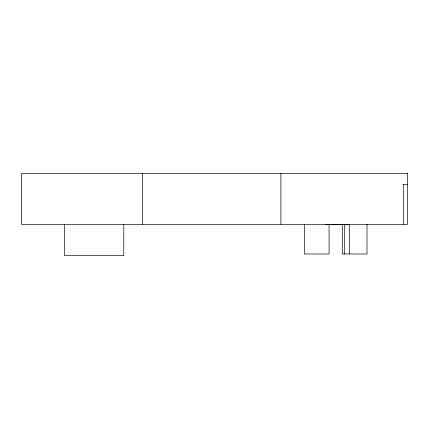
<?xml version="1.0" encoding="UTF-8"?>
<svg xmlns="http://www.w3.org/2000/svg" width="429" height="429" viewBox="0 0 429 429"><rect width="100%" height="100%" fill="white"/><g stroke="black" fill="none" stroke-linecap="round" stroke-linejoin="round"><path stroke-width="0.64" d="M402.97 184.684L407.55 184.684M328.764 224.565L344.659 224.565M325.407 224.335L329.081 224.565L329.081 253.979L304.392 253.979L304.392 224.335M403.292 184.684L403.292 224.335M366.993 224.335L366.993 253.979L342.304 253.979L342.304 224.565M349.383 253.979L349.383 224.335L344.492 224.565L344.492 253.979M280.898 173.386L280.898 224.335M142.551 173.386L142.551 224.335M123.793 224.26L123.793 255.614L64.522 255.614L64.522 224.26M407.55 173.386L21.45 173.386L21.45 224.335L407.55 224.335L407.55 173.386"/></g></svg>
